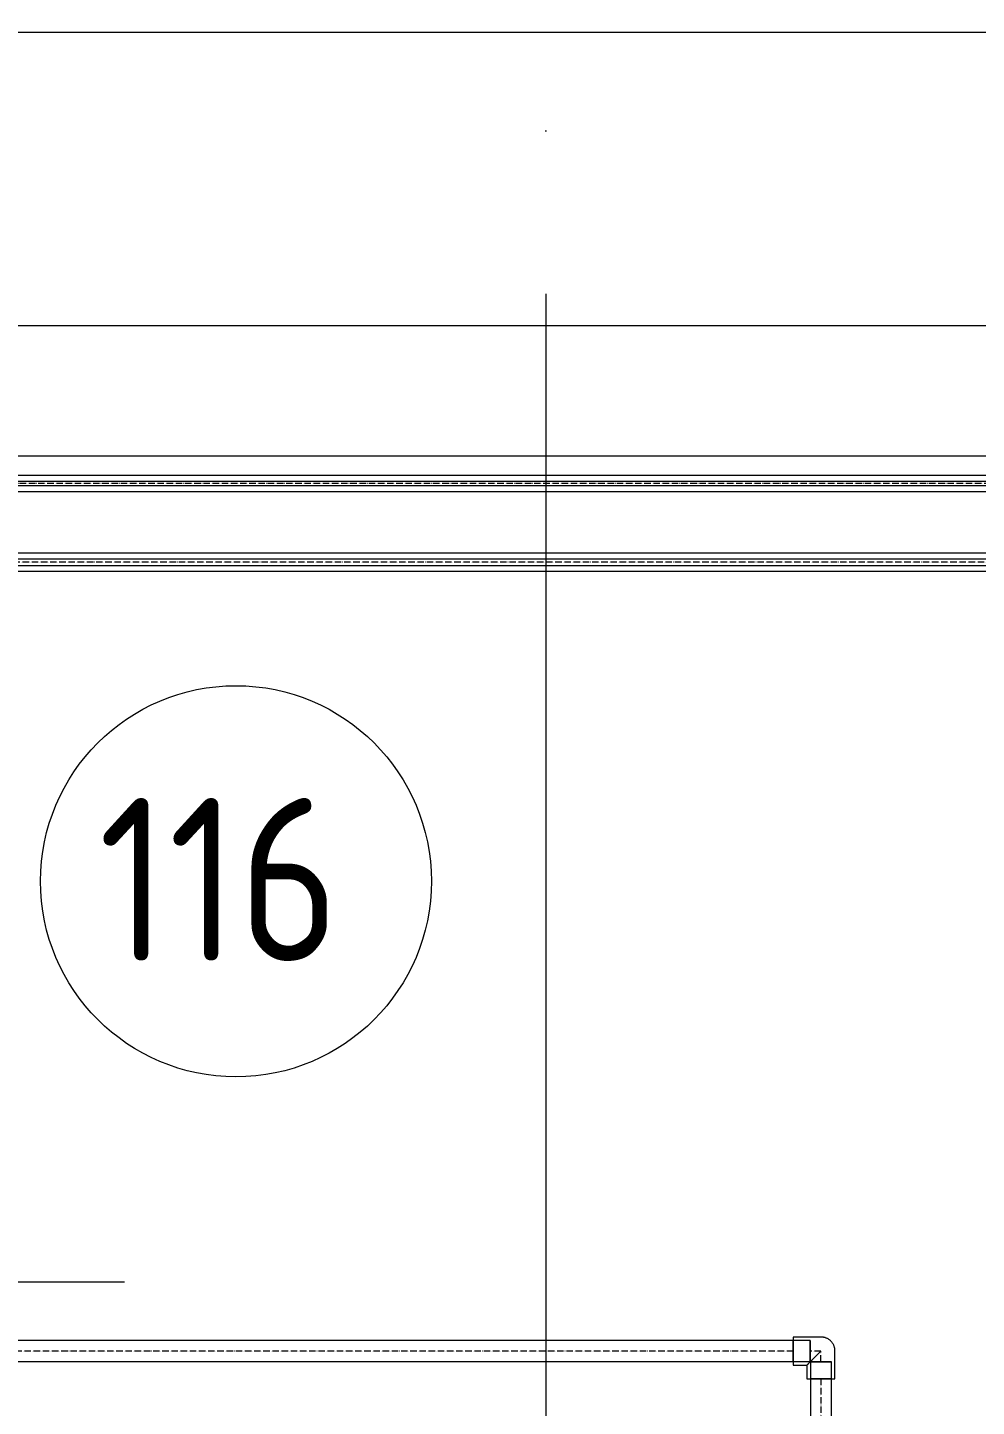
# Model space of a CAD drawing. Header units: millimetres. Extents: x -88595 to 880822, y -1054509 to -148035.
# Drawn here: x 182518 to 183974, y -269709 to -267594 of the extents above; entities that cross this region are included whole.
import ezdxf

# ---------------------------------------------------------------- set-up
doc = ezdxf.new("R2010")
doc.units = ezdxf.units.MM
doc.linetypes.add('$0$ADSK_Осевая', pattern=[14, 10, -2, 0, -2])
doc.linetypes.add('ADSK_Линия сетки', pattern=[25, 20, -2.5, 0, -2.5])
for name, color, linetype, lineweight in [('Изоляция', 7, 'Continuous', 18), ('Марки', 7, 'Continuous', 20), ('Марки помещений', 7, 'Continuous', 20), ('Оборудование', 7, 'Continuous', 18), ('Ограждение', 7, 'Continuous', 9), ('Оси', 7, 'Continuous', 9), ('Трубопровод', 7, 'Continuous', 18), ('Трубопроводы', 7, 'Continuous', 18)]:
    doc.layers.add(name, color=color, linetype=linetype, lineweight=lineweight)
doc.styles.add('GOST Common_3', font='GOST_Common.ttf', dxfattribs={"width": 0.9, "height": 2.5})

# ---------------------------------------------------------------- blocks, each defined once
blk = doc.blocks.new('$0$ADSK_M_Оборудование1 - ADSK_Марка_15-3198495-В_Координация_1 этаж ОВ3')
at = {"layer": 'Марки'}
blk.add_line((-3.5, 0), (3.5, 0), dxfattribs=at)
blk = doc.blocks.new('$0$ADSK_Полипропилен_Отвод - Универсальный-3258870-В_Координация_1 этаж ОВ3')
at = {"layer": 'Трубопроводы', "color": 24, "true_color": 0xa52900}
for p, q in [((-21.5, 42.5), (-21.5, 21.5)), ((21.5, 42.5), (-21.5, 42.5)), ((21.5, 42.5), (-21.5, 42.5)), ((-16, 42.5), (-16, 16.5)), ((-16, 42.5), (0, 42.5)), ((0, 42.5), (16, 42.5)), ((16, 16.5), (16, 42.5)), ((21.5, 0), (21.5, 42.5)), ((-21.5, 21.5), (-42.5, 21.5)), ((-42.5, 21.5), (-42.5, -21.5)), ((-42.5, 21.5), (-42.5, -21.5)), ((-16.5, 16), (-42.5, 16)), ((-42.5, 0), (-42.5, 16)), ((-16.5, 16), (-16.5, 0)), ((-16.5, 0), (-16.5, -16)), ((0, 16.5), (-16, 16.5)), ((16, 16.5), (0, 16.5)), ((-42.5, -16), (-42.5, 0)), ((-42.5, -16), (-16.5, -16)), ((-42.5, -21.5), (0, -21.5))]:
    blk.add_line(p, q, dxfattribs=at)
at = {"layer": 'Трубопроводы', "color": 24, "true_color": 0xa52900, "flags": 128}
blk.add_lwpolyline([(0, -21.5), (0.9, -21.5), (1.7, -21.4), (2.6, -21.3), (3.4, -21.2), (4.3, -21.1), (5.1, -20.9), (5.9, -20.7), (6.8, -20.4), (7.6, -20.1), (8.4, -19.8), (9.2, -19.5), (9.9, -19.1), (10.7, -18.7), (11.4, -18.2), (12.1, -17.7), (12.8, -17.2), (13.5, -16.7), (14.2, -16.2), (14.8, -15.6), (15.4, -15), (16, -14.4), (16.6, -13.7), (17.1, -13), (17.6, -12.3), (18.1, -11.6), (18.5, -10.9), (19, -10.1), (19.4, -9.4), (19.7, -8.6), (20, -7.8), (20.3, -7), (20.6, -6.2), (20.8, -5.3), (21, -4.5), (21.2, -3.7), (21.3, -2.8), (21.4, -1.9), (21.5, -1.1), (21.5, -0.2), (21.5, 0)], dxfattribs=at)
at = {"layer": 'Трубопроводы', "color": 24, "true_color": 0xa52900}
for points, knots in [([(0, 0), (-1.2, 1.2), (-3.6, 3.6), (-6.6, 6.6), (-8.9, 8.9), (-10.6, 10.6), (-12, 12), (-13.1, 13.1), (-13.9, 13.9), (-14.6, 14.6), (-15.4, 15.4), (-16.1, 16.1), (-16.8, 16.8), (-17.5, 17.5), (-18.1, 18.1), (-18.7, 18.7), (-19.2, 19.2), (-19.7, 19.7), (-20.3, 20.3), (-20.9, 20.9), (-21.4, 21.4), (-21.5, 21.5), (-21.5, 21.5)], [0, 0, 0, 0, 0.125, 0.25, 0.3125, 0.375, 0.4375, 0.46875, 0.5, 0.53125, 0.5625, 0.59375, 0.625, 0.65625, 0.6875, 0.71875, 0.75, 0.78125, 0.8125, 0.875, 0.9375, 1, 1, 1, 1]), ([(-21.5, 21.5), (-21.5, 21.5), (-21.4, 21.4), (-20.9, 20.9), (-20.3, 20.3), (-19.7, 19.7), (-19.2, 19.2), (-18.7, 18.7), (-18.1, 18.1), (-17.5, 17.5), (-16.8, 16.8), (-16.1, 16.1), (-15.4, 15.4), (-14.6, 14.6), (-13.9, 13.9), (-13.1, 13.1), (-12, 12), (-10.6, 10.6), (-8.9, 8.9), (-6.6, 6.6), (-3.6, 3.6), (-1.2, 1.2), (0, 0)], [0, 0, 0, 0, 0.0625, 0.125, 0.1875, 0.21875, 0.25, 0.28125, 0.3125, 0.34375, 0.375, 0.40625, 0.4375, 0.46875, 0.5, 0.53125, 0.5625, 0.625, 0.6875, 0.75, 0.875, 1, 1, 1, 1])]:
    blk.add_open_spline(points, degree=3, knots=knots, dxfattribs=at)
blk = doc.blocks.new('1 этаж')
at = {"layer": 'Марки помещений'}
blk.add_circle((218967, 659410.6), 300, dxfattribs=at)
at = {"layer": 'Ограждение'}
for p, q in [((220147.7, 660712.6), (218447.7, 660712.6)), ((220147.7, 660262.6), (218447.7, 660262.6)), ((225982.7, 660062.6), (217717.7, 660062.6)), ((220147.7, 660062.6), (218447.7, 660062.6))]:
    blk.add_line(p, q, dxfattribs=at)
at = {"layer": 'Оси', "linetype": 'ADSK_Линия сетки', "ltscale": 100}
for p, q in [((219442.7, 697813.2), (219442.7, 631836.5)), ((252460, 660262.6), (175520.4, 660262.6))]:
    blk.add_line(p, q, dxfattribs=at)
at = {"layer": 'Марки помещений', "style": 'GOST Common_3', "width": 0.9}
blk.add_text('116', height=250, dxfattribs=at).set_placement((218756, 659288.3))

msp = doc.modelspace()

# ---------------------------------------------------------------- linework, layer by layer
at = {"layer": 'Изоляция', "color": 190, "true_color": 0x8000ff}
for p, q in [((187774.8, -268281.5), (180728.3, -268281.5)), ((180735.4, -268305.8), (187774.8, -268305.8))]:
    msp.add_line(p, q, dxfattribs=at)
at = {"layer": 'Изоляция', "color": 134, "true_color": 0x00a6a6}
for p, q in [((187736.9, -268400.8), (180968.3, -268400.8)), ((180972, -268428.4), (187736.9, -268428.4))]:
    msp.add_line(p, q, dxfattribs=at)
at = {"layer": 'Трубопровод', "color": 190, "true_color": 0x8000ff}
for p, q in [((187774.8, -268290.5), (180728.3, -268290.5)), ((180728.3, -268296.8), (187774.8, -268296.8))]:
    msp.add_line(p, q, dxfattribs=at)
at = {"layer": 'Трубопровод', "color": 190, "linetype": '$0$ADSK_Осевая', "true_color": 0x8000ff}
msp.add_line((187774.8, -268293.6), (180728.3, -268293.6), dxfattribs=at)
msp.add_line((187774.8, -268293.6), (180728.3, -268293.6), dxfattribs=at)
at = {"layer": 'Трубопровод', "color": 134, "true_color": 0x00a6a6}
for p, q in [((187736.9, -268409.8), (180978.3, -268409.8)), ((180978.3, -268419.4), (187736.9, -268419.4))]:
    msp.add_line(p, q, dxfattribs=at)
at = {"layer": 'Трубопровод', "color": 134, "linetype": '$0$ADSK_Осевая', "true_color": 0x00a6a6}
msp.add_line((187736.9, -268414.6), (180978.3, -268414.6), dxfattribs=at)
msp.add_line((187736.9, -268414.6), (180978.3, -268414.6), dxfattribs=at)
at = {"layer": 'Трубопровод', "color": 24, "true_color": 0xa52900}
for p, q in [((183693.1, -269608.5), (181802.3, -269608.5)), ((183719.1, -269640.5), (183719.1, -269608.5)), ((181802.3, -269640.5), (183693.1, -269640.5)), ((183751.6, -269641), (183719.6, -269641)), ((183719.6, -269667), (183719.6, -272187.7)), ((183751.6, -272187.7), (183751.6, -269667))]:
    msp.add_line(p, q, dxfattribs=at)
at = {"layer": 'Трубопровод', "color": 24, "linetype": '$0$ADSK_Осевая', "true_color": 0xa52900}
for p, q in [((183693.1, -269624.5), (181802.3, -269624.5)), ((183693.1, -269624.5), (181802.3, -269624.5)), ((183735.6, -269667), (183735.6, -272187.7)), ((183735.6, -269667), (183735.6, -272187.7))]:
    msp.add_line(p, q, dxfattribs=at)
at = {"layer": 'Трубопроводы', "color": 24, "linetype": '$0$ADSK_Осевая', "true_color": 0xa52900}
for p, q in [((183735.6, -269624.5), (183719.1, -269624.5)), ((183735.6, -269641), (183735.6, -269624.5))]:
    msp.add_line(p, q, dxfattribs=at)

# ---------------------------------------------------------------- block references
at = {"layer": 'Марки', "xscale": 99.99999999999993, "yscale": 99.99999999999993, "zscale": 99.99999999999993}
msp.add_blockref('$0$ADSK_M_Оборудование1 - ADSK_Марка_15-3198495-В_Координация_1 этаж ОВ3', (182316.5, -269518.1), dxfattribs=at)
at = {"layer": 'Оборудование', "color": 5, "true_color": 0x0000ff}
msp.add_blockref('1 этаж', (-36129.5, -928314.5), dxfattribs=at)
at = {"layer": 'Трубопроводы', "color": 24, "true_color": 0xa52900, "rotation": 89.99999999999999}
msp.add_blockref('$0$ADSK_Полипропилен_Отвод - Универсальный-3258870-В_Координация_1 этаж ОВ3', (183735.6, -269624.5), dxfattribs=at)

doc.saveas('drawing.dxf')
